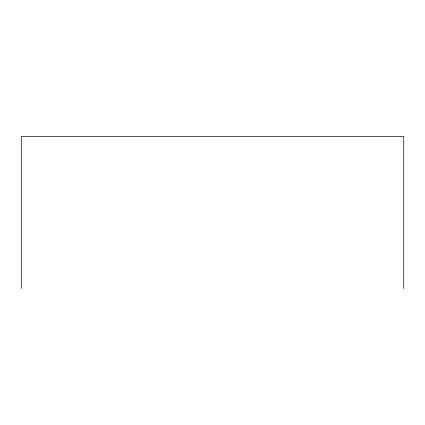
<?xml version="1.0" encoding="UTF-8"?>
<svg xmlns="http://www.w3.org/2000/svg" width="425" height="425" viewBox="0 0 425 425"><rect width="100%" height="100%" fill="white"/><g stroke="black" fill="none" stroke-linecap="round" stroke-linejoin="round"><path stroke-width="0.64" d="M403.75 288.602L403.75 136.398L21.25 136.398L21.25 288.602"/></g></svg>
